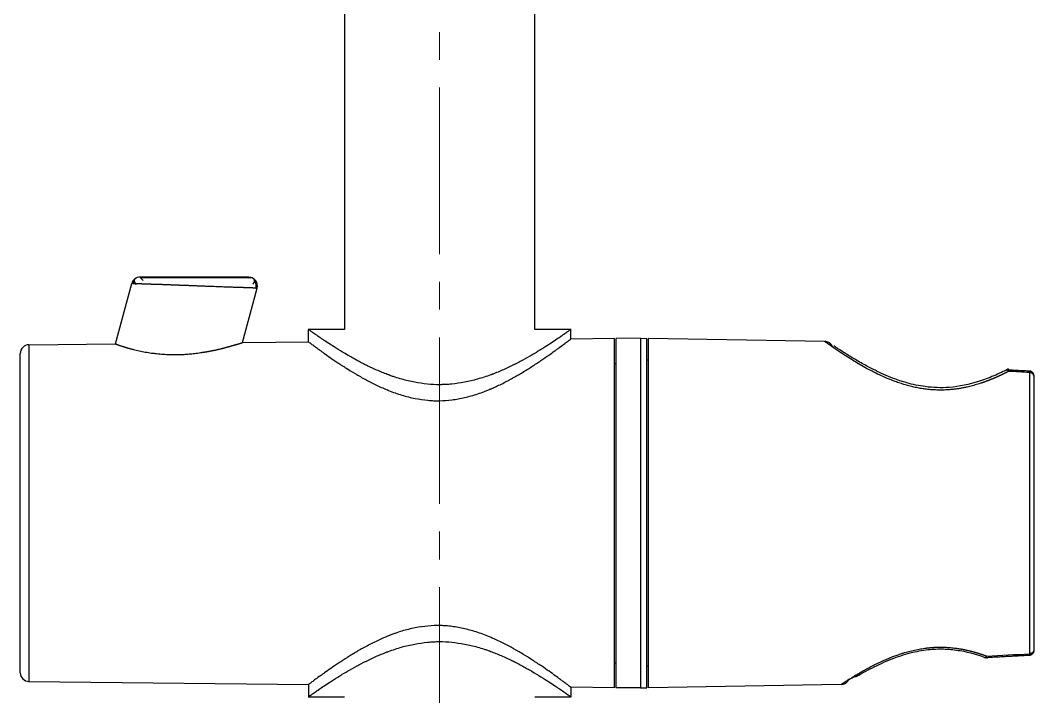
# Model space of a CAD drawing. Header units: millimetres. Extents: x 14 to 1202, y 28 to 1708.
# Drawn here: x 552.8 to 668.8, y 833.3 to 910.7 of the extents above; entities that cross this region are included whole.
import ezdxf

# ---------------------------------------------------------------- set-up
doc = ezdxf.new("R2010")
doc.units = ezdxf.units.MM
doc.linetypes.add('CENTER2', pattern=[28.575, 19.05, -3.175, 3.175, -3.175])

msp = doc.modelspace()

# ---------------------------------------------------------------- linework, layer by layer
at = {"color": 1, "linetype": 'CENTER2', "lineweight": 18}
msp.add_line((600.76, 398.2), (600.76, 1137.52), dxfattribs=at)
at = {"lineweight": 25}
for p, q in [((589.86, 1053.33), (589.86, 875.33)), ((611.66, 875.33), (611.66, 1053.33)), ((563.67, 873.7), (565.52, 880.6)), ((578.91, 881.34), (566.48, 881.34)), ((578.21, 873.86), (579.87, 880.08)), ((589.86, 875.34), (585.7, 875.34)), ((585.76, 873.94), (585.76, 875.34)), ((615.82, 875.34), (611.66, 875.34)), ((615.76, 874.25), (615.76, 875.34)), ((553.75, 873.6), (563.67, 873.7)), ((553.75, 873.6), (553.75, 835.08)), ((578.21, 873.86), (585.76, 873.94)), ((620.76, 874.31), (615.76, 874.25)), ((620.76, 834.37), (620.76, 874.31)), ((623.76, 874.34), (620.96, 874.31)), ((620.96, 834.37), (620.96, 874.31)), ((623.76, 874.34), (624.46, 874.33)), ((623.76, 874.34), (623.76, 834.34)), ((624.46, 834.35), (624.46, 874.33)), ((644.85, 873.97), (624.66, 874.32)), ((624.66, 834.35), (624.66, 874.32)), ((552.76, 836.08), (552.76, 872.6)), ((620.76, 871.44), (620.96, 871.44)), ((624.66, 871.83), (624.46, 871.83)), ((668.27, 870.43), (668.27, 838.25)), ((668.76, 870.09), (668.76, 870.01)), ((668.76, 870.01), (668.76, 838.67)), ((668.76, 838.67), (668.76, 838.59)), ((620.76, 837.23), (620.96, 837.23)), ((624.66, 836.84), (624.46, 836.84)), ((553.75, 835.08), (585.76, 834.74)), ((585.76, 834.74), (585.76, 833.34)), ((615.76, 834.42), (615.76, 833.34)), ((620.76, 834.37), (615.76, 834.42)), ((623.76, 834.34), (620.96, 834.37)), ((623.76, 834.34), (624.46, 834.35)), ((646.71, 834.74), (624.66, 834.35)), ((585.7, 833.34), (589.86, 833.34)), ((611.66, 833.34), (615.82, 833.34))]:
    msp.add_line(p, q, dxfattribs=at)
for centre, start, end in [((566.48, 880.34), 90.0013, 165.0003), ((578.91, 880.34), 345.0003, 89.9987), ((553.76, 872.6), 90.6052, 180), ((644.83, 872.97), 62.4669, 89.0009), ((644.83, 872.97), 20.8777, 55.5282), ((553.76, 836.08), 180, 269.3948), ((646.69, 835.74), 270.999, 335.6594)]:
    msp.add_arc(centre, 1, start, end, dxfattribs=at)
msp.add_ellipse((511.84, 3529.01), major_axis=(809.9, -2571.02), ratio=0.998353, start_param=6.033879, end_param=6.035694, dxfattribs=at)
for points, knots in [([(579.87, 880.08), (579.87, 880.08), (579.87, 880.08), (579.87, 880.08), (579.87, 880.08), (579.87, 880.08), (579.87, 880.08), (579.87, 880.08), (579.87, 880.08), (579.87, 880.08), (579.86, 880.08), (579.86, 880.08), (579.86, 880.08), (579.85, 880.08), (579.85, 880.08), (579.85, 880.08), (579.84, 880.08), (579.84, 880.08), (579.83, 880.08), (579.83, 880.08), (579.82, 880.08), (579.82, 880.08), (579.81, 880.08), (579.81, 880.08), (579.8, 880.08), (579.79, 880.08), (579.79, 880.08), (579.78, 880.08), (579.77, 880.08), (579.76, 880.08), (579.76, 880.08), (579.75, 880.08), (579.74, 880.08), (579.73, 880.08), (579.72, 880.08), (579.71, 880.08), (579.7, 880.08), (579.69, 880.08), (579.68, 880.08), (579.67, 880.08), (579.66, 880.09), (579.65, 880.09), (579.63, 880.09), (579.62, 880.09), (579.61, 880.09), (579.6, 880.09), (579.59, 880.09), (579.57, 880.09), (579.56, 880.09), (579.55, 880.09), (579.53, 880.09), (579.52, 880.09), (579.5, 880.09), (579.49, 880.09), (579.47, 880.09), (579.46, 880.09), (579.44, 880.09), (579.42, 880.09), (579.41, 880.09), (579.39, 880.09), (579.37, 880.1), (579.36, 880.1), (579.34, 880.1), (579.32, 880.1), (579.3, 880.1), (579.28, 880.1), (579.27, 880.1), (579.25, 880.1), (579.23, 880.1), (579.21, 880.1), (579.19, 880.1), (579.17, 880.1), (579.15, 880.1), (579.13, 880.1), (579.1, 880.11), (579.08, 880.11), (579.06, 880.11), (579.04, 880.11), (579.02, 880.11), (578.99, 880.11), (578.97, 880.11), (578.95, 880.11), (578.92, 880.11), (578.9, 880.11), (578.88, 880.11), (578.85, 880.11), (578.83, 880.12), (578.8, 880.12), (578.78, 880.12), (578.75, 880.12), (578.72, 880.12), (578.7, 880.12), (578.67, 880.12), (578.64, 880.12), (578.62, 880.12), (578.59, 880.12), (578.56, 880.13), (578.53, 880.13), (578.51, 880.13), (578.48, 880.13), (578.45, 880.13), (578.42, 880.13), (578.39, 880.13), (578.36, 880.13), (578.33, 880.13), (578.3, 880.14), (578.27, 880.14), (578.24, 880.14), (578.21, 880.14), (578.18, 880.14), (578.14, 880.14), (578.11, 880.14), (578.08, 880.14), (578.05, 880.14), (578.01, 880.15), (577.98, 880.15), (577.95, 880.15), (577.91, 880.15), (577.88, 880.15), (577.85, 880.15), (577.76, 880.16), (577.62, 880.16), (577.41, 880.17), (577.18, 880.17), (576.93, 880.18), (576.66, 880.19), (576.36, 880.2), (576.04, 880.21), (575.7, 880.22), (575.34, 880.24), (574.95, 880.25), (574.54, 880.27), (574.11, 880.28), (573.66, 880.3), (573.18, 880.32), (572.79, 880.33), (572.5, 880.34), (572.31, 880.35), (572.12, 880.36), (571.93, 880.37), (571.74, 880.37), (571.56, 880.38), (571.38, 880.39), (571.21, 880.39), (571.04, 880.4), (570.87, 880.41), (570.7, 880.41), (570.54, 880.42), (570.38, 880.43), (570.23, 880.43), (570.08, 880.44), (569.93, 880.44), (569.79, 880.45), (569.65, 880.45), (569.51, 880.46), (569.38, 880.46), (569.25, 880.47), (569.13, 880.47), (569, 880.48), (568.89, 880.48), (568.77, 880.48), (568.66, 880.49), (568.55, 880.49), (568.45, 880.49), (568.35, 880.5), (568.25, 880.5), (568.16, 880.5), (568.06, 880.51), (567.98, 880.51), (567.89, 880.51), (567.81, 880.51), (567.73, 880.52), (567.66, 880.52), (567.58, 880.52), (567.52, 880.52), (567.46, 880.53), (567.4, 880.53), (567.34, 880.53), (567.28, 880.53), (567.22, 880.54), (567.17, 880.54), (567.11, 880.54), (567.06, 880.54), (567, 880.54), (566.95, 880.55), (566.9, 880.55), (566.85, 880.55), (566.8, 880.55), (566.75, 880.55), (566.7, 880.55), (566.65, 880.56), (566.61, 880.56), (566.56, 880.56), (566.52, 880.56), (566.47, 880.56), (566.43, 880.57), (566.39, 880.57), (566.35, 880.57), (566.31, 880.57), (566.27, 880.57), (566.23, 880.57), (566.2, 880.57), (566.16, 880.58), (566.13, 880.58), (566.09, 880.58), (566.06, 880.58), (566.03, 880.58), (566, 880.58), (565.97, 880.58), (565.94, 880.58), (565.91, 880.58), (565.88, 880.59), (565.86, 880.59), (565.83, 880.59), (565.81, 880.59), (565.79, 880.59), (565.76, 880.59), (565.74, 880.59), (565.72, 880.59), (565.7, 880.59), (565.68, 880.59), (565.67, 880.59), (565.66, 880.59), (565.65, 880.59), (565.65, 880.59)], [0, 0, 0, 0, 0.002069, 0.004139, 0.006212, 0.008286, 0.010363, 0.012441, 0.014522, 0.016604, 0.018689, 0.020775, 0.022864, 0.024955, 0.027047, 0.029142, 0.031238, 0.033337, 0.035438, 0.03754, 0.039645, 0.041752, 0.043861, 0.045972, 0.048085, 0.0502, 0.052317, 0.054436, 0.056557, 0.058681, 0.060806, 0.062934, 0.065063, 0.067195, 0.069329, 0.071465, 0.073603, 0.075743, 0.077886, 0.08003, 0.082177, 0.084326, 0.086476, 0.088629, 0.090785, 0.092942, 0.095101, 0.097263, 0.099427, 0.101593, 0.103761, 0.105931, 0.108104, 0.110278, 0.112455, 0.114634, 0.116816, 0.118999, 0.121185, 0.123373, 0.125563, 0.127755, 0.12995, 0.132146, 0.134345, 0.136547, 0.13875, 0.140956, 0.143164, 0.145374, 0.147587, 0.149801, 0.152018, 0.154237, 0.156459, 0.158683, 0.160909, 0.163137, 0.165368, 0.167601, 0.169836, 0.172073, 0.174313, 0.176555, 0.1788, 0.181046, 0.183295, 0.185547, 0.1878, 0.190056, 0.192314, 0.194575, 0.196838, 0.199103, 0.201371, 0.203641, 0.205913, 0.208188, 0.210465, 0.212744, 0.215026, 0.21731, 0.219597, 0.221886, 0.224177, 0.226471, 0.228767, 0.231065, 0.233366, 0.235669, 0.237974, 0.240282, 0.242593, 0.244906, 0.247221, 0.249538, 0.251858, 0.254181, 0.256506, 0.258833, 0.261163, 0.273736, 0.287089, 0.301223, 0.316139, 0.331838, 0.348318, 0.365582, 0.383628, 0.402458, 0.422072, 0.44247, 0.463651, 0.485617, 0.508367, 0.531901, 0.541283, 0.550542, 0.559679, 0.568694, 0.577587, 0.586358, 0.595007, 0.603534, 0.611939, 0.620221, 0.628382, 0.636421, 0.644338, 0.652133, 0.659806, 0.667357, 0.674786, 0.682093, 0.689278, 0.696342, 0.703283, 0.710103, 0.716801, 0.723377, 0.729831, 0.736164, 0.742374, 0.748463, 0.754431, 0.760277, 0.766001, 0.771603, 0.777084, 0.782444, 0.787682, 0.792798, 0.797793, 0.802667, 0.806865, 0.811055, 0.815237, 0.819412, 0.823578, 0.827737, 0.831888, 0.836031, 0.840167, 0.844295, 0.848415, 0.852527, 0.856632, 0.860729, 0.864819, 0.868901, 0.872975, 0.877042, 0.881101, 0.885153, 0.889198, 0.893235, 0.897264, 0.901286, 0.905301, 0.909308, 0.913309, 0.917301, 0.921287, 0.925265, 0.929236, 0.933199, 0.937156, 0.941105, 0.945047, 0.948982, 0.95291, 0.95683, 0.960744, 0.964651, 0.96855, 0.972443, 0.976328, 0.980207, 0.984079, 0.987943, 0.991801, 0.995653, 0.999497, 1, 1, 1, 1]), ([(579.33, 881.25), (579.32, 881.25), (579.2, 881.25), (578.55, 881.25), (577.28, 881.25), (575.55, 881.25), (573.92, 881.25), (572.23, 881.25), (570.24, 881.25), (568.49, 881.25), (567.24, 881.25), (566.75, 881.25), (566.54, 881.24)], [0, 0, 0, 0, 0.086201, 0.16567, 0.303779, 0.415302, 0.500139, 0.584987, 0.696456, 0.834467, 0.913865, 1, 1, 1, 1]), ([(578.85, 881.24), (578.64, 881.25), (578.16, 881.25), (576.91, 881.25), (575.16, 881.25), (573.57, 881.25), (572.8, 881.25), (572.7, 881.25)], [0, 0, 0, 0, 0.199552, 0.383498, 0.703233, 0.961478, 1, 1, 1, 1]), ([(579.74, 880.07), (579.76, 880.14), (579.78, 880.28), (579.77, 880.51), (579.7, 880.74), (579.62, 880.88), (579.57, 880.95)], [0, 0, 0, 0, 0.226383, 0.471859, 0.731945, 1, 1, 1, 1]), ([(579.74, 880.08), (579.75, 880.08), (579.76, 880.08), (579.77, 880.08), (579.78, 880.08), (579.8, 880.08), (579.81, 880.08), (579.82, 880.08), (579.83, 880.08), (579.84, 880.08), (579.84, 880.08), (579.85, 880.08), (579.86, 880.08), (579.86, 880.08), (579.87, 880.08), (579.87, 880.08), (579.87, 880.08), (579.87, 880.08), (579.87, 880.08), (579.87, 880.08)], [0, 0, 0, 0, 0.045941, 0.106353, 0.166658, 0.226857, 0.28695, 0.346939, 0.406823, 0.466603, 0.526279, 0.585851, 0.645321, 0.704688, 0.763953, 0.823116, 0.882178, 0.941139, 1, 1, 1, 1]), ([(615.76, 875.34), (615.76, 875.34), (615.74, 875.32), (615.64, 875.25), (615.57, 875.2), (615.37, 875.06), (615.24, 874.97), (615.01, 874.81), (614.93, 874.75), (614.8, 874.66), (614.73, 874.61), (614.64, 874.55), (614.6, 874.52), (614.57, 874.51), (614.56, 874.5), (614.56, 874.5), (614.55, 874.49), (614.55, 874.49), (614.55, 874.49), (614.55, 874.49), (614.55, 874.49), (614.55, 874.49), (614.55, 874.49), (614.4, 874.39), (614.22, 874.27), (613.81, 873.99), (613.58, 873.83), (613.06, 873.49), (612.76, 873.3), (612.26, 873), (612.09, 872.89), (611.81, 872.72), (611.67, 872.64), (611.5, 872.54), (611.41, 872.49), (611.36, 872.46), (611.34, 872.45), (611.33, 872.44), (611.33, 872.44), (611.32, 872.44), (611.32, 872.44), (611.32, 872.44), (611.32, 872.43), (611.32, 872.43), (610.99, 872.24), (610.63, 872.04), (610.09, 871.75), (609.81, 871.6), (609.52, 871.45), (609.33, 871.35), (609.23, 871.3), (608.75, 871.05), (608.34, 870.86), (607.71, 870.59), (607.5, 870.5), (607.17, 870.37), (607.01, 870.31), (606.82, 870.23), (606.72, 870.2), (606.67, 870.18), (606.65, 870.17), (606.64, 870.17), (606.63, 870.16), (606.63, 870.16), (606.62, 870.16), (606.62, 870.16), (606.62, 870.16), (606.62, 870.16), (606.12, 869.97), (605.61, 869.81), (604.6, 869.53), (604.1, 869.41), (603.12, 869.22), (602.63, 869.15), (601.92, 869.08), (601.68, 869.06), (601.33, 869.05), (601.16, 869.04), (600.96, 869.04), (600.86, 869.03), (600.81, 869.03), (600.79, 869.03), (600.77, 869.03), (600.31, 869.03), (599.84, 869.06), (598.89, 869.15), (598.41, 869.22), (597.42, 869.41), (596.93, 869.53), (596.17, 869.74), (595.92, 869.81), (595.54, 869.93), (595.35, 870), (595.13, 870.08), (595.02, 870.12), (594.97, 870.14), (594.94, 870.15), (594.92, 870.15), (594.92, 870.15), (594.91, 870.16), (594.91, 870.16), (594.91, 870.16), (594.91, 870.16), (594.91, 870.16), (594.91, 870.16), (594.72, 870.23), (594.53, 870.3), (594.13, 870.46), (593.92, 870.55), (593.5, 870.73), (593.29, 870.82), (592.96, 870.98), (592.79, 871.06), (592.59, 871.15), (592.49, 871.2), (592.44, 871.22), (592.42, 871.23), (592.41, 871.24), (592.4, 871.24), (592.4, 871.25), (592.4, 871.25), (592.4, 871.25), (592.4, 871.25), (592.4, 871.25), (592, 871.44), (591.62, 871.64), (591.08, 871.93), (590.81, 872.08), (590.5, 872.26), (590.35, 872.34), (590.28, 872.39), (590.24, 872.41), (590.23, 872.42), (590.22, 872.43), (590.21, 872.43), (590.21, 872.43), (590.21, 872.43), (590.21, 872.43), (590.21, 872.43), (590.21, 872.43), (589.83, 872.66), (589.48, 872.87), (588.84, 873.27), (588.55, 873.45), (588.01, 873.79), (587.77, 873.95), (587.45, 874.17), (587.35, 874.24), (587.2, 874.33), (587.13, 874.38), (587.06, 874.43), (587.02, 874.46), (587, 874.47), (586.99, 874.48), (586.98, 874.48), (586.98, 874.48), (586.98, 874.48), (586.98, 874.48), (586.98, 874.48), (586.98, 874.49), (586.98, 874.49), (586.77, 874.63), (586.59, 874.75), (586.28, 874.96), (586.16, 875.05), (585.96, 875.2), (585.88, 875.25), (585.78, 875.32), (585.76, 875.34), (585.76, 875.34)], [0, 0, 0, 0, 0.03125, 0.03125, 0.062501, 0.062501, 0.093751, 0.093751, 0.109376, 0.109376, 0.117188, 0.121095, 0.123048, 0.124024, 0.124513, 0.124757, 0.124879, 0.12494, 0.124971, 0.124986, 0.124993, 0.124993, 0.125001, 0.125001, 0.156251, 0.156251, 0.187502, 0.187502, 0.218752, 0.218752, 0.234377, 0.234377, 0.242189, 0.246096, 0.248049, 0.249025, 0.249514, 0.249758, 0.24988, 0.249941, 0.249972, 0.249987, 0.249987, 0.250002, 0.250002, 0.281252, 0.281252, 0.296877, 0.30469, 0.30469, 0.312503, 0.312503, 0.343753, 0.343753, 0.359378, 0.359378, 0.367191, 0.371097, 0.37305, 0.374027, 0.374515, 0.374759, 0.374881, 0.374942, 0.374973, 0.374988, 0.374988, 0.375003, 0.375003, 0.406253, 0.406253, 0.437504, 0.437504, 0.468754, 0.468754, 0.484379, 0.484379, 0.492192, 0.496098, 0.498051, 0.499028, 0.499028, 0.500004, 0.500004, 0.531254, 0.531254, 0.562505, 0.562505, 0.593755, 0.593755, 0.60938, 0.60938, 0.617193, 0.621099, 0.623052, 0.624029, 0.624517, 0.624761, 0.624883, 0.624944, 0.624975, 0.62499, 0.624998, 0.624998, 0.625005, 0.625005, 0.64063, 0.64063, 0.656255, 0.656255, 0.671881, 0.671881, 0.679693, 0.683599, 0.685553, 0.686529, 0.687017, 0.687262, 0.687384, 0.687445, 0.687475, 0.68749, 0.68749, 0.687506, 0.687506, 0.718756, 0.718756, 0.734381, 0.742194, 0.7461, 0.748053, 0.74903, 0.749518, 0.749762, 0.749884, 0.749945, 0.749976, 0.749991, 0.749991, 0.750006, 0.750006, 0.781256, 0.781256, 0.812507, 0.812507, 0.843757, 0.843757, 0.859382, 0.859382, 0.867195, 0.871101, 0.873054, 0.874031, 0.874519, 0.874763, 0.874885, 0.874946, 0.874977, 0.874992, 0.874992, 0.875007, 0.875007, 0.906257, 0.906257, 0.937508, 0.937508, 0.968758, 0.968758, 1, 1, 1, 1]), ([(563.67, 873.7), (563.67, 873.7), (563.67, 873.7), (563.67, 873.7), (563.67, 873.7), (563.67, 873.7), (563.67, 873.7), (563.68, 873.7), (563.68, 873.7), (563.68, 873.7), (563.68, 873.7), (563.68, 873.7), (563.69, 873.7), (563.69, 873.69), (563.69, 873.69), (563.7, 873.69), (563.7, 873.69), (563.71, 873.69), (563.71, 873.68), (563.72, 873.68), (563.73, 873.68), (563.73, 873.68), (563.74, 873.67), (563.75, 873.67), (563.76, 873.67), (563.77, 873.66), (563.78, 873.66), (563.79, 873.65), (563.8, 873.65), (563.82, 873.64), (563.83, 873.64), (563.84, 873.63), (563.86, 873.63), (563.87, 873.62), (563.89, 873.62), (563.91, 873.61), (563.93, 873.6), (563.95, 873.6), (563.97, 873.59), (563.99, 873.58), (564.01, 873.57), (564.04, 873.56), (564.06, 873.56), (564.09, 873.55), (564.12, 873.54), (564.14, 873.53), (564.17, 873.52), (564.23, 873.5), (564.3, 873.47), (564.41, 873.44), (564.51, 873.4), (564.63, 873.37), (564.74, 873.33), (564.85, 873.3), (564.97, 873.27), (565.08, 873.23), (565.2, 873.2), (565.31, 873.17), (565.42, 873.14), (565.52, 873.11), (565.63, 873.08), (565.8, 873.04), (566.04, 872.98), (566.37, 872.9), (566.71, 872.83), (567.06, 872.77), (567.42, 872.71), (567.79, 872.66), (568.17, 872.61), (568.54, 872.57), (568.93, 872.53), (569.31, 872.51), (569.69, 872.49), (570.07, 872.47), (570.45, 872.47), (570.79, 872.47), (571.09, 872.48), (571.37, 872.5), (571.65, 872.51), (571.95, 872.54), (572.25, 872.56), (572.57, 872.59), (572.9, 872.63), (573.23, 872.68), (573.5, 872.71), (573.7, 872.75), (573.84, 872.77), (573.97, 872.79), (574.1, 872.81), (574.23, 872.83), (574.36, 872.86), (574.49, 872.88), (574.62, 872.9), (574.74, 872.93), (574.87, 872.95), (574.99, 872.98), (575.11, 873), (575.23, 873.03), (575.35, 873.06), (575.47, 873.08), (575.58, 873.11), (575.7, 873.14), (575.81, 873.17), (575.9, 873.19), (575.99, 873.22), (576.06, 873.23), (576.13, 873.25), (576.19, 873.27), (576.26, 873.29), (576.33, 873.31), (576.39, 873.33), (576.45, 873.34), (576.52, 873.36), (576.58, 873.38), (576.64, 873.39), (576.7, 873.41), (576.75, 873.42), (576.81, 873.44), (576.86, 873.46), (576.92, 873.47), (576.97, 873.49), (577.02, 873.5), (577.07, 873.51), (577.12, 873.53), (577.17, 873.54), (577.22, 873.56), (577.26, 873.57), (577.31, 873.58), (577.35, 873.59), (577.39, 873.61), (577.44, 873.62), (577.48, 873.63), (577.52, 873.64), (577.55, 873.65), (577.59, 873.66), (577.63, 873.67), (577.66, 873.68), (577.69, 873.69), (577.73, 873.7), (577.76, 873.71), (577.79, 873.72), (577.82, 873.73), (577.85, 873.74), (577.87, 873.75), (577.9, 873.76), (577.92, 873.76), (577.95, 873.77), (577.97, 873.78), (577.99, 873.79), (578.01, 873.79), (578.03, 873.8), (578.05, 873.8), (578.07, 873.81), (578.08, 873.81), (578.1, 873.82), (578.11, 873.82), (578.13, 873.83), (578.14, 873.83), (578.15, 873.84), (578.16, 873.84), (578.17, 873.84), (578.18, 873.85), (578.18, 873.85), (578.19, 873.85), (578.19, 873.85), (578.2, 873.85), (578.2, 873.86), (578.2, 873.86), (578.21, 873.86), (578.21, 873.86), (578.21, 873.86)], [0, 0, 0, 0, 0.001718, 0.003481, 0.005289, 0.007142, 0.009039, 0.010981, 0.012968, 0.015, 0.017076, 0.019197, 0.021363, 0.023574, 0.02583, 0.02813, 0.030475, 0.032865, 0.035299, 0.037778, 0.040303, 0.042871, 0.045485, 0.048143, 0.050847, 0.053595, 0.056387, 0.059225, 0.062107, 0.065034, 0.068006, 0.071023, 0.074084, 0.07719, 0.080341, 0.083537, 0.086778, 0.090063, 0.093393, 0.096768, 0.100188, 0.103652, 0.107161, 0.110716, 0.114314, 0.117958, 0.121646, 0.12538, 0.136736, 0.147714, 0.158313, 0.168534, 0.178377, 0.187841, 0.196926, 0.205634, 0.213962, 0.221913, 0.229486, 0.23668, 0.243496, 0.249935, 0.269175, 0.288173, 0.306936, 0.32547, 0.343779, 0.361872, 0.379754, 0.397432, 0.414914, 0.432206, 0.449317, 0.466253, 0.483024, 0.499637, 0.511206, 0.523351, 0.536075, 0.549379, 0.563266, 0.577736, 0.592791, 0.608432, 0.624661, 0.631238, 0.637816, 0.644395, 0.650976, 0.657557, 0.664139, 0.670723, 0.677307, 0.683893, 0.690479, 0.697067, 0.703656, 0.710246, 0.716837, 0.723429, 0.730022, 0.736616, 0.743212, 0.749808, 0.754143, 0.75846, 0.762757, 0.767036, 0.771296, 0.775537, 0.77976, 0.783964, 0.788149, 0.792317, 0.796466, 0.800597, 0.804709, 0.808804, 0.812882, 0.816941, 0.820983, 0.825007, 0.829014, 0.833003, 0.836976, 0.840931, 0.844869, 0.84879, 0.852695, 0.856583, 0.860455, 0.86431, 0.868148, 0.871971, 0.875778, 0.879568, 0.883343, 0.887103, 0.890847, 0.894575, 0.898288, 0.901986, 0.905669, 0.909338, 0.912991, 0.91663, 0.920255, 0.923865, 0.927461, 0.931043, 0.934612, 0.938167, 0.941708, 0.945236, 0.94875, 0.952252, 0.955741, 0.959217, 0.96268, 0.966132, 0.969571, 0.972997, 0.976412, 0.979816, 0.983208, 0.986588, 0.989957, 0.993316, 0.996663, 1, 1, 1, 1]), ([(585.76, 873.94), (585.76, 873.94), (585.79, 873.92), (585.88, 873.84), (585.96, 873.79), (586.16, 873.63), (586.29, 873.54), (586.52, 873.37), (586.6, 873.31), (586.74, 873.21), (586.81, 873.16), (586.9, 873.09), (586.94, 873.06), (586.96, 873.05), (586.97, 873.04), (586.98, 873.03), (586.98, 873.03), (586.98, 873.03), (586.98, 873.03), (586.98, 873.03), (586.98, 873.03), (586.99, 873.03), (586.99, 873.03), (587.14, 872.92), (587.32, 872.79), (587.73, 872.49), (587.97, 872.32), (588.5, 871.96), (588.79, 871.75), (589.29, 871.43), (589.46, 871.31), (589.74, 871.14), (589.88, 871.05), (590.05, 870.94), (590.14, 870.88), (590.18, 870.86), (590.2, 870.84), (590.22, 870.84), (590.22, 870.83), (590.22, 870.83), (590.22, 870.83), (590.23, 870.83), (590.23, 870.83), (590.23, 870.83), (590.56, 870.62), (590.91, 870.41), (591.46, 870.09), (591.73, 869.93), (592.07, 869.74), (592.23, 869.65), (592.31, 869.61), (592.36, 869.58), (592.38, 869.57), (592.79, 869.34), (593.2, 869.14), (593.83, 868.84), (594.04, 868.75), (594.36, 868.61), (594.52, 868.54), (594.72, 868.46), (594.81, 868.42), (594.86, 868.4), (594.89, 868.39), (594.9, 868.38), (594.91, 868.38), (594.91, 868.38), (594.91, 868.38), (594.91, 868.38), (594.91, 868.38), (594.91, 868.38), (595.42, 868.17), (595.94, 867.99), (596.95, 867.69), (597.45, 867.56), (598.45, 867.37), (598.93, 867.3), (599.65, 867.23), (599.88, 867.21), (600.23, 867.2), (600.41, 867.2), (600.61, 867.19), (600.71, 867.2), (600.76, 867.2), (600.78, 867.2), (600.79, 867.2), (600.8, 867.2), (600.8, 867.2), (600.8, 867.2), (601.25, 867.21), (601.71, 867.24), (602.65, 867.36), (603.13, 867.45), (604.11, 867.68), (604.61, 867.82), (605.37, 868.07), (605.63, 868.16), (606.01, 868.31), (606.2, 868.38), (606.43, 868.47), (606.54, 868.52), (606.59, 868.54), (606.62, 868.56), (606.64, 868.56), (606.64, 868.56), (606.65, 868.57), (606.65, 868.57), (606.65, 868.57), (606.65, 868.57), (606.65, 868.57), (606.65, 868.57), (606.83, 868.65), (607.02, 868.73), (607.41, 868.91), (607.62, 869.01), (608.04, 869.21), (608.25, 869.32), (608.58, 869.49), (608.74, 869.58), (608.94, 869.69), (609.04, 869.74), (609.09, 869.77), (609.12, 869.78), (609.13, 869.79), (609.13, 869.79), (609.14, 869.79), (609.14, 869.8), (609.14, 869.8), (609.14, 869.8), (609.14, 869.8), (609.53, 870.01), (609.9, 870.23), (610.44, 870.55), (610.71, 870.72), (611.01, 870.91), (611.16, 871), (611.23, 871.05), (611.27, 871.07), (611.29, 871.09), (611.3, 871.09), (611.3, 871.1), (611.3, 871.1), (611.3, 871.1), (611.3, 871.1), (611.3, 871.1), (611.3, 871.1), (611.68, 871.34), (612.02, 871.57), (612.66, 872), (612.95, 872.2), (613.48, 872.57), (613.72, 872.75), (614.05, 872.98), (614.16, 873.06), (614.3, 873.16), (614.37, 873.22), (614.45, 873.27), (614.49, 873.3), (614.51, 873.32), (614.52, 873.32), (614.53, 873.33), (614.53, 873.33), (614.53, 873.33), (614.53, 873.33), (614.53, 873.33), (614.53, 873.33), (614.53, 873.33), (614.74, 873.48), (614.92, 873.62), (615.23, 873.85), (615.36, 873.95), (615.56, 874.1), (615.64, 874.16), (615.74, 874.23), (615.76, 874.25), (615.76, 874.25)], [0, 0, 0, 0, 0.03125, 0.03125, 0.0625, 0.0625, 0.093751, 0.093751, 0.109376, 0.109376, 0.117188, 0.121095, 0.123048, 0.124024, 0.124513, 0.124757, 0.124879, 0.12494, 0.12497, 0.124986, 0.124993, 0.124993, 0.125001, 0.125001, 0.156251, 0.156251, 0.187501, 0.187501, 0.218752, 0.218752, 0.234377, 0.234377, 0.242189, 0.246096, 0.248049, 0.249025, 0.249514, 0.249758, 0.24988, 0.249941, 0.249971, 0.249987, 0.249987, 0.250002, 0.250002, 0.281252, 0.281252, 0.296877, 0.30469, 0.308596, 0.310549, 0.310549, 0.312502, 0.312502, 0.343753, 0.343753, 0.359378, 0.359378, 0.36719, 0.371097, 0.37305, 0.374026, 0.374515, 0.374759, 0.374881, 0.374942, 0.374972, 0.374988, 0.374988, 0.375003, 0.375003, 0.406253, 0.406253, 0.437503, 0.437503, 0.468754, 0.468754, 0.484379, 0.484379, 0.492191, 0.496098, 0.498051, 0.499027, 0.499516, 0.49976, 0.499882, 0.499882, 0.500004, 0.500004, 0.531254, 0.531254, 0.562504, 0.562504, 0.593755, 0.593755, 0.60938, 0.60938, 0.617192, 0.621099, 0.623052, 0.624028, 0.624517, 0.624761, 0.624883, 0.624944, 0.624974, 0.62499, 0.624997, 0.624997, 0.625005, 0.625005, 0.64063, 0.64063, 0.656255, 0.656255, 0.67188, 0.67188, 0.679693, 0.683599, 0.685552, 0.686529, 0.687017, 0.687261, 0.687383, 0.687444, 0.687475, 0.68749, 0.68749, 0.687505, 0.687505, 0.718756, 0.718756, 0.734381, 0.742193, 0.7461, 0.748053, 0.749029, 0.749518, 0.749762, 0.749884, 0.749945, 0.749975, 0.749991, 0.749991, 0.750006, 0.750006, 0.781256, 0.781256, 0.812506, 0.812506, 0.843757, 0.843757, 0.859382, 0.859382, 0.867194, 0.871101, 0.873054, 0.87403, 0.874519, 0.874763, 0.874885, 0.874946, 0.874976, 0.874992, 0.874992, 0.875007, 0.875007, 0.906257, 0.906257, 0.937507, 0.937507, 0.968758, 0.968758, 1, 1, 1, 1]), ([(665.9, 870.56), (665.88, 870.55), (665.85, 870.54), (665.81, 870.51), (665.76, 870.49), (665.71, 870.47), (665.67, 870.44), (665.62, 870.42), (665.58, 870.4), (665.53, 870.37), (665.48, 870.35), (665.44, 870.33), (665.39, 870.31), (665.34, 870.28), (665.3, 870.26), (665.25, 870.24), (665.2, 870.22), (665.16, 870.19), (665.11, 870.17), (665.06, 870.15), (665.01, 870.13), (664.97, 870.1), (664.92, 870.08), (664.87, 870.06), (664.82, 870.04), (664.78, 870.02), (664.73, 869.99), (664.68, 869.97), (664.63, 869.95), (664.58, 869.93), (664.54, 869.91), (664.49, 869.89), (664.44, 869.87), (664.39, 869.84), (664.34, 869.82), (664.29, 869.8), (664.25, 869.78), (664.2, 869.76), (664.15, 869.74), (664.1, 869.72), (664.05, 869.7), (664, 869.68), (663.95, 869.66), (663.9, 869.64), (663.85, 869.62), (663.8, 869.6), (663.75, 869.58), (663.7, 869.56), (663.65, 869.54), (663.6, 869.52), (663.55, 869.5), (663.5, 869.48), (663.45, 869.46), (663.4, 869.44), (663.35, 869.43), (663.3, 869.41), (663.25, 869.39), (663.2, 869.37), (663.15, 869.35), (663.1, 869.33), (663.05, 869.32), (663, 869.3), (662.95, 869.28), (662.89, 869.26), (662.84, 869.25), (662.79, 869.23), (662.74, 869.21), (662.6, 869.17), (662.38, 869.09), (662.07, 869), (661.76, 868.91), (661.45, 868.83), (661.11, 868.75), (660.75, 868.68), (660.35, 868.6), (659.94, 868.54), (659.58, 868.5), (659.25, 868.47), (658.96, 868.44), (658.67, 868.43), (658.38, 868.42), (658.09, 868.41), (657.8, 868.42), (657.51, 868.43), (657.22, 868.44), (656.93, 868.46), (656.64, 868.49), (656.35, 868.53), (656.07, 868.57), (655.78, 868.61), (655.49, 868.67), (655.2, 868.73), (654.91, 868.79), (654.62, 868.86), (654.34, 868.94), (654.05, 869.02), (653.76, 869.11), (653.47, 869.2), (653.18, 869.3), (652.68, 869.48), (651.98, 869.76), (651.09, 870.15), (650.24, 870.57), (649.44, 871), (648.69, 871.43), (648.02, 871.84), (647.39, 872.23), (647, 872.49), (646.79, 872.63), (646.74, 872.66), (646.68, 872.69), (646.63, 872.73), (646.58, 872.76), (646.54, 872.79), (646.49, 872.83), (646.44, 872.86), (646.39, 872.89), (646.35, 872.92), (646.3, 872.95), (646.26, 872.98), (646.21, 873.01), (646.17, 873.04), (646.12, 873.07), (646.08, 873.1), (646.04, 873.13), (646, 873.16), (645.96, 873.18), (645.92, 873.21), (645.88, 873.24), (645.84, 873.26), (645.81, 873.29), (645.77, 873.31), (645.74, 873.34), (645.7, 873.36), (645.67, 873.39), (645.63, 873.41), (645.6, 873.43), (645.57, 873.46), (645.54, 873.48), (645.51, 873.5), (645.48, 873.52), (645.45, 873.54), (645.42, 873.56), (645.39, 873.58), (645.36, 873.6), (645.34, 873.62), (645.31, 873.64), (645.28, 873.66), (645.26, 873.67), (645.24, 873.69), (645.21, 873.71), (645.19, 873.72), (645.17, 873.74), (645.15, 873.75), (645.13, 873.77), (645.11, 873.78), (645.09, 873.79), (645.07, 873.81), (645.06, 873.82), (645.04, 873.83), (645.02, 873.84), (645.01, 873.85), (644.99, 873.87), (644.98, 873.88), (644.97, 873.89), (644.95, 873.89), (644.94, 873.9), (644.93, 873.91), (644.92, 873.92), (644.91, 873.93), (644.9, 873.93), (644.89, 873.94), (644.89, 873.94), (644.88, 873.95), (644.87, 873.95), (644.87, 873.96), (644.86, 873.96), (644.86, 873.96), (644.86, 873.97), (644.85, 873.97), (644.85, 873.97), (644.85, 873.97), (644.85, 873.97), (644.85, 873.97)], [0, 0, 0, 0, 0.002082, 0.00416, 0.006235, 0.008306, 0.010373, 0.012437, 0.014497, 0.016554, 0.018607, 0.020656, 0.022703, 0.024745, 0.026785, 0.028821, 0.030853, 0.032883, 0.034909, 0.036932, 0.038951, 0.040968, 0.042981, 0.044991, 0.046999, 0.049003, 0.051004, 0.053003, 0.054998, 0.056991, 0.05898, 0.060967, 0.062951, 0.064933, 0.066911, 0.068887, 0.070861, 0.072832, 0.0748, 0.076766, 0.078729, 0.08069, 0.082648, 0.084604, 0.086558, 0.088509, 0.090459, 0.092406, 0.09435, 0.096293, 0.098234, 0.100172, 0.102109, 0.104043, 0.105976, 0.107906, 0.109835, 0.111762, 0.113687, 0.115611, 0.117532, 0.119452, 0.121371, 0.123288, 0.125203, 0.127117, 0.129029, 0.13094, 0.142441, 0.153721, 0.164789, 0.175653, 0.186326, 0.199829, 0.213343, 0.226892, 0.2405, 0.250064, 0.259583, 0.269064, 0.278518, 0.287954, 0.29738, 0.306808, 0.316245, 0.325702, 0.335187, 0.344711, 0.354283, 0.363911, 0.373604, 0.383372, 0.393223, 0.403165, 0.413207, 0.423357, 0.433621, 0.444009, 0.454527, 0.465181, 0.499925, 0.535308, 0.571534, 0.608792, 0.644336, 0.679673, 0.714946, 0.750301, 0.75381, 0.757311, 0.760804, 0.764288, 0.767765, 0.771233, 0.774694, 0.778147, 0.781592, 0.785031, 0.788462, 0.791885, 0.795302, 0.798713, 0.802116, 0.805513, 0.808904, 0.812289, 0.815667, 0.81904, 0.822406, 0.825767, 0.829123, 0.832474, 0.835819, 0.839159, 0.842494, 0.845825, 0.849151, 0.852473, 0.85579, 0.859104, 0.862413, 0.865719, 0.869021, 0.87232, 0.875615, 0.878908, 0.882197, 0.885483, 0.888767, 0.892048, 0.895327, 0.898604, 0.901879, 0.905152, 0.908423, 0.911693, 0.914962, 0.918229, 0.921495, 0.92476, 0.928025, 0.931289, 0.934553, 0.937816, 0.94108, 0.944343, 0.947607, 0.950872, 0.954136, 0.957402, 0.960669, 0.963936, 0.967205, 0.970476, 0.973748, 0.977021, 0.980297, 0.983575, 0.986855, 0.990137, 0.993422, 0.99671, 1, 1, 1, 1]), ([(665.89, 870.84), (665.36, 870.56), (664.27, 870.06), (662.06, 869.21), (659.37, 868.62), (656.5, 868.71), (654.35, 869.18), (652.42, 869.83), (650.78, 870.57), (649.25, 871.37), (647.95, 872.13), (646.72, 872.91), (646.12, 873.3), (645.87, 873.47)], [0, 0, 0, 0, 0.088115, 0.168039, 0.303191, 0.409679, 0.493602, 0.560504, 0.660368, 0.727698, 0.806748, 0.897551, 1, 1, 1, 1]), ([(665.65, 870.72), (665.65, 870.72), (665.66, 870.72), (665.69, 870.73), (665.72, 870.73), (665.75, 870.72), (665.77, 870.7), (665.79, 870.69), (665.81, 870.67), (665.82, 870.66), (665.84, 870.64), (665.85, 870.63), (665.86, 870.61), (665.87, 870.6), (665.88, 870.58), (665.89, 870.57), (665.9, 870.56), (665.9, 870.56)], [0, 0, 0, 0, 0.010973, 0.177701, 0.364347, 0.446332, 0.522448, 0.592862, 0.657756, 0.717318, 0.771739, 0.821204, 0.865892, 0.905968, 0.941587, 0.972889, 1, 1, 1, 1]), ([(668.29, 870.59), (668.29, 870.59), (668.29, 870.59), (668.29, 870.59), (668.29, 870.59), (668.29, 870.59), (668.29, 870.59), (668.29, 870.59), (668.29, 870.59), (668.29, 870.59), (668.29, 870.59), (668.29, 870.59), (668.29, 870.58), (668.29, 870.58), (668.29, 870.58), (668.29, 870.58), (668.29, 870.58), (668.29, 870.58), (668.29, 870.58), (668.28, 870.58), (668.28, 870.57), (668.28, 870.56), (668.28, 870.55), (668.28, 870.55), (668.28, 870.54), (668.28, 870.54), (668.28, 870.53), (668.28, 870.52), (668.28, 870.51), (668.28, 870.51), (668.28, 870.49), (668.27, 870.48), (668.27, 870.47), (668.27, 870.46), (668.27, 870.44), (668.27, 870.43), (668.27, 870.43)], [0, 0, 0, 0, 0.02542, 0.049818, 0.073196, 0.095553, 0.116889, 0.137204, 0.156498, 0.174771, 0.192023, 0.208253, 0.223462, 0.23765, 0.250816, 0.262961, 0.274085, 0.284187, 0.293268, 0.301327, 0.396643, 0.49687, 0.518963, 0.543185, 0.569538, 0.59802, 0.628632, 0.661374, 0.696246, 0.733248, 0.772381, 0.813644, 0.857037, 0.902561, 0.950215, 1, 1, 1, 1]), ([(668.62, 870.44), (668.59, 870.46), (668.54, 870.51), (668.42, 870.57), (668.33, 870.59), (668.27, 870.59)], [0, 0, 0, 0, 0.263266, 0.521067, 1, 1, 1, 1]), ([(668.76, 870.01), (668.76, 870.03), (668.76, 870.06), (668.75, 870.11), (668.74, 870.14), (668.71, 870.19), (668.7, 870.21), (668.66, 870.26), (668.64, 870.28), (668.6, 870.32), (668.57, 870.34), (668.52, 870.37), (668.49, 870.38), (668.43, 870.4), (668.4, 870.41), (668.33, 870.42), (668.3, 870.43), (668.27, 870.43)], [0, 0, 0, 0, 0.125, 0.125, 0.25, 0.25, 0.375, 0.375, 0.5, 0.5, 0.625, 0.625, 0.75, 0.75, 0.875, 0.875, 1, 1, 1, 1]), ([(668.76, 870.09), (668.76, 870.12), (668.76, 870.15), (668.75, 870.21), (668.74, 870.24), (668.72, 870.29), (668.7, 870.32), (668.67, 870.38), (668.65, 870.41), (668.6, 870.45), (668.58, 870.48), (668.52, 870.51), (668.5, 870.53), (668.44, 870.56), (668.41, 870.57), (668.35, 870.58), (668.32, 870.59), (668.29, 870.59)], [0, 0, 0, 0, 0.125, 0.125, 0.25, 0.25, 0.375, 0.375, 0.5, 0.5, 0.625, 0.625, 0.75, 0.75, 0.875, 0.875, 1, 1, 1, 1]), ([(668.62, 870.44), (668.64, 870.41), (668.68, 870.36), (668.74, 870.24), (668.76, 870.15), (668.76, 870.08)], [0, 0, 0, 0, 0.263268, 0.52107, 1, 1, 1, 1]), ([(615.76, 834.42), (615.76, 834.42), (615.74, 834.44), (615.64, 834.52), (615.56, 834.58), (615.36, 834.73), (615.23, 834.82), (615, 835), (614.92, 835.06), (614.78, 835.16), (614.71, 835.21), (614.63, 835.27), (614.58, 835.31), (614.56, 835.32), (614.55, 835.33), (614.54, 835.34), (614.54, 835.34), (614.54, 835.34), (614.54, 835.34), (614.54, 835.34), (614.54, 835.34), (614.54, 835.34), (614.54, 835.34), (614.38, 835.46), (614.2, 835.59), (613.79, 835.89), (613.55, 836.06), (613.02, 836.43), (612.73, 836.64), (612.24, 836.97), (612.06, 837.08), (611.79, 837.26), (611.65, 837.35), (611.48, 837.46), (611.4, 837.52), (611.35, 837.55), (611.33, 837.56), (611.32, 837.57), (611.32, 837.57), (611.31, 837.57), (611.31, 837.57), (611.31, 837.57), (611.31, 837.57), (611.31, 837.57), (610.98, 837.79), (610.63, 838), (610.09, 838.33), (609.81, 838.49), (609.48, 838.68), (609.32, 838.78), (609.23, 838.83), (609.2, 838.85), (609.17, 838.86), (609.16, 838.87), (608.76, 839.1), (608.36, 839.31), (607.74, 839.61), (607.53, 839.72), (607.21, 839.86), (607.04, 839.94), (606.85, 840.02), (606.76, 840.06), (606.71, 840.08), (606.69, 840.09), (606.67, 840.1), (606.67, 840.1), (606.66, 840.1), (606.66, 840.1), (606.66, 840.1), (606.66, 840.1), (606.66, 840.1), (606.15, 840.32), (605.64, 840.52), (604.62, 840.85), (604.12, 840.99), (603.14, 841.22), (602.66, 841.31), (601.95, 841.4), (601.72, 841.43), (601.38, 841.45), (601.21, 841.46), (601.01, 841.47), (600.91, 841.48), (600.86, 841.48), (600.84, 841.48), (600.83, 841.48), (600.82, 841.48), (600.82, 841.48), (600.82, 841.48), (600.36, 841.49), (599.9, 841.47), (598.94, 841.38), (598.45, 841.31), (597.46, 841.11), (596.96, 840.99), (596.2, 840.76), (595.94, 840.68), (595.56, 840.54), (595.37, 840.48), (595.14, 840.39), (595.03, 840.35), (594.98, 840.32), (594.95, 840.31), (594.93, 840.31), (594.93, 840.3), (594.92, 840.3), (594.92, 840.3), (594.92, 840.3), (594.92, 840.3), (594.92, 840.3), (594.92, 840.3), (594.73, 840.23), (594.54, 840.15), (594.14, 839.97), (593.94, 839.88), (593.52, 839.68), (593.3, 839.58), (592.97, 839.41), (592.8, 839.33), (592.61, 839.23), (592.51, 839.17), (592.46, 839.15), (592.43, 839.13), (592.42, 839.13), (592.41, 839.12), (592.41, 839.12), (592.41, 839.12), (592.41, 839.12), (592.41, 839.12), (592.41, 839.12), (592.02, 838.91), (591.64, 838.7), (591.09, 838.38), (590.83, 838.22), (590.52, 838.04), (590.38, 837.94), (590.3, 837.9), (590.27, 837.87), (590.25, 837.86), (590.24, 837.85), (590.23, 837.85), (590.23, 837.85), (590.23, 837.85), (590.23, 837.85), (590.23, 837.85), (590.23, 837.85), (589.85, 837.61), (589.51, 837.38), (588.87, 836.96), (588.57, 836.76), (588.04, 836.39), (587.79, 836.22), (587.47, 835.99), (587.36, 835.92), (587.22, 835.81), (587.15, 835.76), (587.07, 835.7), (587.03, 835.68), (587.01, 835.66), (587, 835.66), (586.99, 835.65), (586.99, 835.65), (586.99, 835.65), (586.99, 835.65), (586.99, 835.65), (586.99, 835.65), (586.99, 835.65), (586.78, 835.5), (586.6, 835.36), (586.29, 835.14), (586.16, 835.04), (585.96, 834.89), (585.88, 834.83), (585.79, 834.76), (585.76, 834.74), (585.76, 834.74)], [0, 0, 0, 0, 0.03125, 0.03125, 0.0625, 0.0625, 0.093751, 0.093751, 0.109376, 0.109376, 0.117188, 0.121095, 0.123048, 0.124024, 0.124513, 0.124757, 0.124879, 0.12494, 0.12497, 0.124986, 0.124993, 0.124993, 0.125001, 0.125001, 0.156251, 0.156251, 0.187501, 0.187501, 0.218752, 0.218752, 0.234377, 0.234377, 0.242189, 0.246096, 0.248049, 0.249025, 0.249514, 0.249758, 0.24988, 0.249941, 0.249971, 0.249987, 0.249987, 0.250002, 0.250002, 0.281252, 0.281252, 0.296877, 0.30469, 0.308596, 0.310549, 0.311526, 0.311526, 0.312502, 0.312502, 0.343753, 0.343753, 0.359378, 0.359378, 0.36719, 0.371097, 0.37305, 0.374026, 0.374515, 0.374759, 0.374881, 0.374942, 0.374972, 0.374988, 0.374988, 0.375003, 0.375003, 0.406253, 0.406253, 0.437503, 0.437503, 0.468754, 0.468754, 0.484379, 0.484379, 0.492191, 0.496098, 0.498051, 0.499027, 0.499516, 0.49976, 0.499882, 0.499882, 0.500004, 0.500004, 0.531254, 0.531254, 0.562504, 0.562504, 0.593755, 0.593755, 0.60938, 0.60938, 0.617192, 0.621099, 0.623052, 0.624028, 0.624517, 0.624761, 0.624883, 0.624944, 0.624974, 0.62499, 0.624997, 0.624997, 0.625005, 0.625005, 0.64063, 0.64063, 0.656255, 0.656255, 0.67188, 0.67188, 0.679693, 0.683599, 0.685552, 0.686529, 0.687017, 0.687261, 0.687383, 0.687444, 0.687475, 0.68749, 0.68749, 0.687505, 0.687505, 0.718756, 0.718756, 0.734381, 0.742193, 0.7461, 0.748053, 0.749029, 0.749518, 0.749762, 0.749884, 0.749945, 0.749975, 0.749991, 0.749991, 0.750006, 0.750006, 0.781256, 0.781256, 0.812506, 0.812506, 0.843757, 0.843757, 0.859382, 0.859382, 0.867194, 0.871101, 0.873054, 0.87403, 0.874519, 0.874763, 0.874885, 0.874946, 0.874976, 0.874992, 0.874992, 0.875007, 0.875007, 0.906257, 0.906257, 0.937507, 0.937507, 0.968758, 0.968758, 1, 1, 1, 1]), ([(585.76, 833.34), (585.76, 833.34), (585.78, 833.36), (585.88, 833.43), (585.96, 833.48), (586.16, 833.62), (586.28, 833.71), (586.51, 833.87), (586.59, 833.92), (586.73, 834.02), (586.8, 834.06), (586.88, 834.12), (586.93, 834.15), (586.95, 834.17), (586.96, 834.18), (586.97, 834.18), (586.97, 834.18), (586.97, 834.18), (586.97, 834.18), (586.97, 834.18), (586.97, 834.18), (586.97, 834.18), (586.97, 834.18), (587.12, 834.29), (587.3, 834.41), (587.71, 834.69), (587.94, 834.84), (588.47, 835.18), (588.76, 835.37), (589.26, 835.68), (589.43, 835.79), (589.71, 835.95), (589.85, 836.04), (590.03, 836.14), (590.11, 836.19), (590.16, 836.21), (590.18, 836.23), (590.19, 836.23), (590.2, 836.24), (590.2, 836.24), (590.2, 836.24), (590.2, 836.24), (590.2, 836.24), (590.2, 836.24), (590.54, 836.44), (590.89, 836.63), (591.43, 836.93), (591.71, 837.08), (592, 837.23), (592.19, 837.32), (592.29, 837.37), (592.78, 837.62), (593.18, 837.81), (593.81, 838.09), (594.02, 838.17), (594.35, 838.3), (594.51, 838.37), (594.71, 838.44), (594.8, 838.48), (594.85, 838.5), (594.87, 838.51), (594.89, 838.51), (594.89, 838.51), (594.9, 838.51), (594.9, 838.51), (594.9, 838.51), (594.9, 838.51), (594.9, 838.51), (595.41, 838.7), (595.91, 838.87), (596.92, 839.15), (597.42, 839.27), (598.41, 839.45), (598.89, 839.52), (599.61, 839.59), (599.84, 839.61), (600.19, 839.63), (600.36, 839.64), (600.57, 839.64), (600.66, 839.64), (600.71, 839.64), (600.74, 839.64), (600.75, 839.64), (601.22, 839.64), (601.68, 839.62), (602.63, 839.52), (603.11, 839.45), (604.1, 839.27), (604.6, 839.15), (605.35, 838.94), (605.6, 838.86), (605.98, 838.74), (606.17, 838.68), (606.39, 838.6), (606.5, 838.56), (606.56, 838.54), (606.58, 838.53), (606.6, 838.52), (606.61, 838.52), (606.61, 838.52), (606.61, 838.52), (606.61, 838.52), (606.61, 838.52), (606.61, 838.52), (606.61, 838.52), (606.8, 838.45), (606.99, 838.37), (607.39, 838.21), (607.6, 838.13), (608.02, 837.95), (608.24, 837.85), (608.57, 837.7), (608.73, 837.62), (608.93, 837.53), (609.03, 837.48), (609.08, 837.45), (609.1, 837.44), (609.11, 837.43), (609.12, 837.43), (609.12, 837.43), (609.13, 837.43), (609.13, 837.43), (609.13, 837.43), (609.13, 837.43), (609.52, 837.23), (609.9, 837.04), (610.45, 836.74), (610.71, 836.59), (611.02, 836.42), (611.17, 836.33), (611.24, 836.29), (611.28, 836.27), (611.3, 836.25), (611.31, 836.25), (611.31, 836.25), (611.31, 836.25), (611.31, 836.24), (611.31, 836.24), (611.31, 836.24), (611.31, 836.24), (611.69, 836.02), (612.04, 835.81), (612.68, 835.41), (612.98, 835.22), (613.51, 834.88), (613.75, 834.72), (614.07, 834.51), (614.17, 834.44), (614.32, 834.34), (614.39, 834.29), (614.47, 834.24), (614.5, 834.22), (614.52, 834.2), (614.53, 834.2), (614.54, 834.19), (614.54, 834.19), (614.54, 834.19), (614.54, 834.19), (614.54, 834.19), (614.54, 834.19), (614.54, 834.19), (614.75, 834.05), (614.93, 833.92), (615.24, 833.71), (615.36, 833.62), (615.56, 833.48), (615.64, 833.43), (615.74, 833.36), (615.76, 833.34), (615.76, 833.34)], [0, 0, 0, 0, 0.03125, 0.03125, 0.062501, 0.062501, 0.093751, 0.093751, 0.109376, 0.109376, 0.117188, 0.121095, 0.123048, 0.124024, 0.124513, 0.124757, 0.124879, 0.12494, 0.124971, 0.124986, 0.124993, 0.124993, 0.125001, 0.125001, 0.156251, 0.156251, 0.187502, 0.187502, 0.218752, 0.218752, 0.234377, 0.234377, 0.242189, 0.246096, 0.248049, 0.249025, 0.249514, 0.249758, 0.24988, 0.249941, 0.249972, 0.249987, 0.249987, 0.250002, 0.250002, 0.281252, 0.281252, 0.296877, 0.30469, 0.30469, 0.312503, 0.312503, 0.343753, 0.343753, 0.359378, 0.359378, 0.367191, 0.371097, 0.37305, 0.374027, 0.374515, 0.374759, 0.374881, 0.374942, 0.374973, 0.374988, 0.374988, 0.375003, 0.375003, 0.406253, 0.406253, 0.437504, 0.437504, 0.468754, 0.468754, 0.484379, 0.484379, 0.492192, 0.496098, 0.498051, 0.499028, 0.499028, 0.500004, 0.500004, 0.531254, 0.531254, 0.562505, 0.562505, 0.593755, 0.593755, 0.60938, 0.60938, 0.617193, 0.621099, 0.623052, 0.624029, 0.624517, 0.624761, 0.624883, 0.624944, 0.624975, 0.62499, 0.624998, 0.624998, 0.625005, 0.625005, 0.64063, 0.64063, 0.656255, 0.656255, 0.671881, 0.671881, 0.679693, 0.683599, 0.685553, 0.686529, 0.687017, 0.687262, 0.687384, 0.687445, 0.687475, 0.68749, 0.68749, 0.687506, 0.687506, 0.718756, 0.718756, 0.734381, 0.742194, 0.7461, 0.748053, 0.74903, 0.749518, 0.749762, 0.749884, 0.749945, 0.749976, 0.749991, 0.749991, 0.750006, 0.750006, 0.781256, 0.781256, 0.812507, 0.812507, 0.843757, 0.843757, 0.859382, 0.859382, 0.867195, 0.871101, 0.873054, 0.874031, 0.874519, 0.874763, 0.874885, 0.874946, 0.874977, 0.874992, 0.874992, 0.875007, 0.875007, 0.906257, 0.906257, 0.937508, 0.937508, 0.968758, 0.968758, 1, 1, 1, 1]), ([(646.71, 834.74), (646.71, 834.74), (646.71, 834.74), (646.71, 834.74), (646.71, 834.74), (646.71, 834.74), (646.71, 834.74), (646.71, 834.74), (646.71, 834.74), (646.71, 834.74), (646.72, 834.74), (646.72, 834.74), (646.72, 834.75), (646.72, 834.75), (646.72, 834.75), (646.73, 834.75), (646.73, 834.75), (646.73, 834.76), (646.74, 834.76), (646.74, 834.76), (646.74, 834.76), (646.75, 834.76), (646.75, 834.77), (646.76, 834.77), (646.76, 834.77), (646.77, 834.78), (646.77, 834.78), (646.78, 834.78), (646.78, 834.79), (646.79, 834.79), (646.79, 834.79), (646.8, 834.8), (646.8, 834.8), (646.81, 834.81), (646.82, 834.81), (646.82, 834.81), (646.83, 834.82), (646.84, 834.82), (646.84, 834.83), (646.85, 834.83), (646.86, 834.84), (646.87, 834.84), (646.88, 834.85), (646.88, 834.85), (646.89, 834.86), (646.9, 834.87), (646.91, 834.87), (646.92, 834.88), (646.93, 834.88), (646.94, 834.89), (646.95, 834.9), (646.96, 834.9), (646.97, 834.91), (646.98, 834.92), (646.99, 834.92), (647, 834.93), (647.01, 834.94), (647.02, 834.94), (647.03, 834.95), (647.04, 834.96), (647.05, 834.97), (647.07, 834.97), (647.08, 834.98), (647.09, 834.99), (647.1, 835), (647.12, 835.01), (647.13, 835.01), (647.14, 835.02), (647.16, 835.03), (647.17, 835.04), (647.18, 835.05), (647.2, 835.06), (647.21, 835.07), (647.22, 835.08), (647.24, 835.09), (647.25, 835.1), (647.32, 835.14), (647.45, 835.22), (647.66, 835.35), (647.89, 835.5), (648.15, 835.66), (648.4, 835.81), (648.64, 835.95), (648.84, 836.07), (649.06, 836.2), (649.28, 836.32), (649.51, 836.45), (649.75, 836.58), (649.99, 836.71), (650.24, 836.84), (650.51, 836.98), (650.77, 837.11), (651.05, 837.24), (651.34, 837.37), (651.61, 837.5), (651.87, 837.61), (652.12, 837.71), (652.37, 837.82), (652.62, 837.92), (652.88, 838.01), (653.13, 838.1), (653.39, 838.19), (653.67, 838.28), (653.98, 838.38), (654.31, 838.47), (654.63, 838.56), (654.96, 838.64), (655.29, 838.71), (655.63, 838.77), (655.96, 838.83), (656.22, 838.87), (656.42, 838.9), (656.54, 838.91), (656.67, 838.93), (656.79, 838.94), (656.91, 838.95), (657.03, 838.96), (657.14, 838.97), (657.26, 838.98), (657.38, 838.99), (657.49, 838.99), (657.6, 839), (657.71, 839), (657.82, 839.01), (657.99, 839.01), (658.21, 839.01), (658.5, 839), (658.79, 838.99), (659.08, 838.97), (659.38, 838.94), (659.62, 838.91), (659.78, 838.89), (659.88, 838.88), (659.98, 838.87), (660.07, 838.85), (660.17, 838.84), (660.26, 838.82), (660.36, 838.81), (660.45, 838.79), (660.55, 838.77), (660.64, 838.76), (660.74, 838.74), (660.83, 838.72), (660.93, 838.7), (661.02, 838.68), (661.11, 838.66), (661.21, 838.64), (661.3, 838.62), (661.39, 838.59), (661.49, 838.57), (661.58, 838.55), (661.67, 838.52), (661.76, 838.5), (661.86, 838.48), (661.95, 838.45), (662.04, 838.42), (662.13, 838.4), (662.22, 838.37), (662.31, 838.34), (662.41, 838.31), (662.5, 838.29), (662.59, 838.26), (662.68, 838.23), (662.77, 838.2), (662.86, 838.17), (662.95, 838.14), (663.04, 838.1), (663.13, 838.07), (663.22, 838.04), (663.3, 838.01), (663.36, 837.99), (663.39, 837.97)], [0, 0, 0, 0, 0.00205, 0.004099, 0.006148, 0.008196, 0.010244, 0.012291, 0.014338, 0.016384, 0.01843, 0.020475, 0.02252, 0.024565, 0.026609, 0.028654, 0.030698, 0.032742, 0.034785, 0.036829, 0.038872, 0.040916, 0.042959, 0.045003, 0.047046, 0.04909, 0.051133, 0.053177, 0.055221, 0.057265, 0.059309, 0.061354, 0.063399, 0.065444, 0.06749, 0.069536, 0.071582, 0.073629, 0.075676, 0.077724, 0.079772, 0.081821, 0.083871, 0.085921, 0.087972, 0.090023, 0.092076, 0.094129, 0.096183, 0.098237, 0.100293, 0.102349, 0.104407, 0.106465, 0.108524, 0.110584, 0.112646, 0.114708, 0.116772, 0.118836, 0.120902, 0.122969, 0.125038, 0.127107, 0.129178, 0.13125, 0.133324, 0.135398, 0.137475, 0.139552, 0.141632, 0.143712, 0.145795, 0.147878, 0.149964, 0.152051, 0.15414, 0.178142, 0.202208, 0.226382, 0.250708, 0.275232, 0.291356, 0.307378, 0.323308, 0.339159, 0.354943, 0.370671, 0.386357, 0.402012, 0.417649, 0.43328, 0.448919, 0.464576, 0.480265, 0.493153, 0.505905, 0.518529, 0.531032, 0.543423, 0.555711, 0.567904, 0.580012, 0.594848, 0.609489, 0.623953, 0.638259, 0.652427, 0.666477, 0.68043, 0.694307, 0.699475, 0.704579, 0.709622, 0.714602, 0.719521, 0.72438, 0.72918, 0.733922, 0.738606, 0.743234, 0.747807, 0.752325, 0.756791, 0.761205, 0.772442, 0.783952, 0.79575, 0.807854, 0.820278, 0.833036, 0.837044, 0.841055, 0.845068, 0.849085, 0.853106, 0.857131, 0.861162, 0.865197, 0.869239, 0.873287, 0.877342, 0.881404, 0.885474, 0.889553, 0.89364, 0.897737, 0.901843, 0.90596, 0.910087, 0.914226, 0.918376, 0.922538, 0.926712, 0.9309, 0.9351, 0.939315, 0.943544, 0.947787, 0.952046, 0.95632, 0.96061, 0.964916, 0.969239, 0.973579, 0.977937, 0.982312, 0.986706, 0.991118, 0.995549, 1, 1, 1, 1]), ([(648.69, 835.78), (649.21, 836.1), (650.39, 836.72), (652.57, 837.73), (654.76, 838.43), (656.79, 838.78), (658.64, 838.83), (660.94, 838.56), (662.48, 838.13), (663.45, 837.73)], [0, 0, 0, 0, 0.187288, 0.350685, 0.489759, 0.605327, 0.70381, 0.801476, 1, 1, 1, 1]), ([(663.2, 837.82), (663.21, 837.82), (663.22, 837.81), (663.25, 837.81), (663.27, 837.82), (663.28, 837.83), (663.3, 837.84), (663.32, 837.86), (663.33, 837.87), (663.34, 837.89), (663.35, 837.9), (663.36, 837.92), (663.37, 837.94), (663.38, 837.95), (663.39, 837.96), (663.39, 837.97), (663.39, 837.97)], [0, 0, 0, 0, 0.081942, 0.26044, 0.356601, 0.445908, 0.528488, 0.604508, 0.674157, 0.737637, 0.795153, 0.846908, 0.893096, 0.933899, 0.969484, 1, 1, 1, 1]), ([(668.76, 838.67), (668.76, 838.64), (668.76, 838.62), (668.75, 838.57), (668.74, 838.54), (668.71, 838.49), (668.7, 838.47), (668.66, 838.42), (668.64, 838.4), (668.59, 838.35), (668.57, 838.34), (668.51, 838.31), (668.48, 838.29), (668.42, 838.27), (668.39, 838.26), (668.33, 838.25), (668.3, 838.25), (668.27, 838.25)], [0, 0, 0, 0, 0.125, 0.125, 0.25, 0.25, 0.375, 0.375, 0.5, 0.5, 0.625, 0.625, 0.75, 0.75, 0.875, 0.875, 1, 1, 1, 1]), ([(668.27, 838.25), (668.27, 838.25), (668.27, 838.24), (668.27, 838.23), (668.27, 838.23), (668.27, 838.22), (668.27, 838.21), (668.27, 838.21), (668.27, 838.2), (668.27, 838.19), (668.27, 838.19), (668.27, 838.18), (668.28, 838.18), (668.28, 838.17), (668.28, 838.17), (668.28, 838.16), (668.28, 838.16), (668.28, 838.16), (668.28, 838.15), (668.28, 838.15), (668.28, 838.15), (668.28, 838.14), (668.28, 838.14), (668.28, 838.14), (668.28, 838.13), (668.28, 838.13), (668.28, 838.13), (668.28, 838.13), (668.28, 838.13), (668.28, 838.12), (668.28, 838.12), (668.28, 838.12), (668.28, 838.11), (668.28, 838.11), (668.28, 838.1), (668.28, 838.1), (668.29, 838.1), (668.29, 838.09), (668.29, 838.09), (668.29, 838.09), (668.29, 838.09), (668.29, 838.09), (668.29, 838.09), (668.29, 838.09)], [0, 0, 0, 0, 0.024056, 0.047618, 0.070686, 0.093261, 0.115342, 0.13693, 0.158024, 0.178624, 0.198731, 0.218345, 0.237464, 0.256091, 0.274223, 0.291863, 0.309008, 0.325661, 0.34182, 0.357485, 0.372657, 0.387335, 0.40152, 0.415212, 0.42841, 0.441115, 0.453326, 0.465044, 0.476269, 0.487001, 0.497239, 0.530348, 0.565056, 0.601362, 0.639266, 0.678767, 0.719866, 0.762563, 0.806856, 0.852747, 0.900235, 0.949319, 1, 1, 1, 1]), ([(668.27, 838.09), (668.33, 838.09), (668.42, 838.11), (668.54, 838.17), (668.59, 838.21), (668.62, 838.24)], [0, 0, 0, 0, 0.478933, 0.736734, 1, 1, 1, 1]), ([(668.76, 838.59), (668.76, 838.53), (668.74, 838.43), (668.68, 838.31), (668.64, 838.26), (668.62, 838.24)], [0, 0, 0, 0, 0.47893, 0.736732, 1, 1, 1, 1])]:
    msp.add_open_spline(points, degree=3, knots=knots, dxfattribs=at)
for points, degree in [([(565.82, 880.95), (565.7, 880.8), (565.66, 880.62)], 2), ([(566.07, 881.25), (565.57, 881.01), (566.02, 880.52)], 2), ([(566.84, 880.95), (566.6, 881.16), (566.55, 881.26)], 2), ([(579.37, 880.52), (579.82, 881.01), (579.32, 881.25)], 2), ([(645.41, 873.79), (645.3, 873.86), (645.3, 873.84)], 2), ([(646.13, 873.28), (646.14, 873.29), (646.13, 873.28)], 2), ([(668.29, 870.58), (665.7, 870.71)], 1), ([(668.29, 870.58), (665.7, 870.71)], 1), ([(668.27, 870.43), (667.48, 870.47), (666.69, 870.52), (665.9, 870.56)], 3), ([(668.76, 870.09), (668.76, 870.09), (668.76, 870.08), (668.76, 870.04), (668.76, 870.01)], 3), ([(663.04, 837.82), (663.21, 837.83)], 1), ([(663.05, 837.82), (668.29, 838.1)], 1), ([(663.27, 837.83), (668.29, 838.1)], 1), ([(647.52, 835.3), (649.04, 835.98)], 1), ([(648.01, 835.53), (648.32, 835.67)], 1), ([(648.34, 835.64), (648.46, 835.66), (648.58, 835.72)], 2)]:
    msp.add_open_spline(points, degree=degree, dxfattribs=at)
msp.add_rational_spline([(668.76, 838.59), (668.76, 838.31), (668.57, 838.1), (668.29, 838.09)], [1.15795949754, 0.947345059912, 0.947346834169, 1.15796482031], degree=3, dxfattribs=at)

doc.saveas('drawing.dxf')
